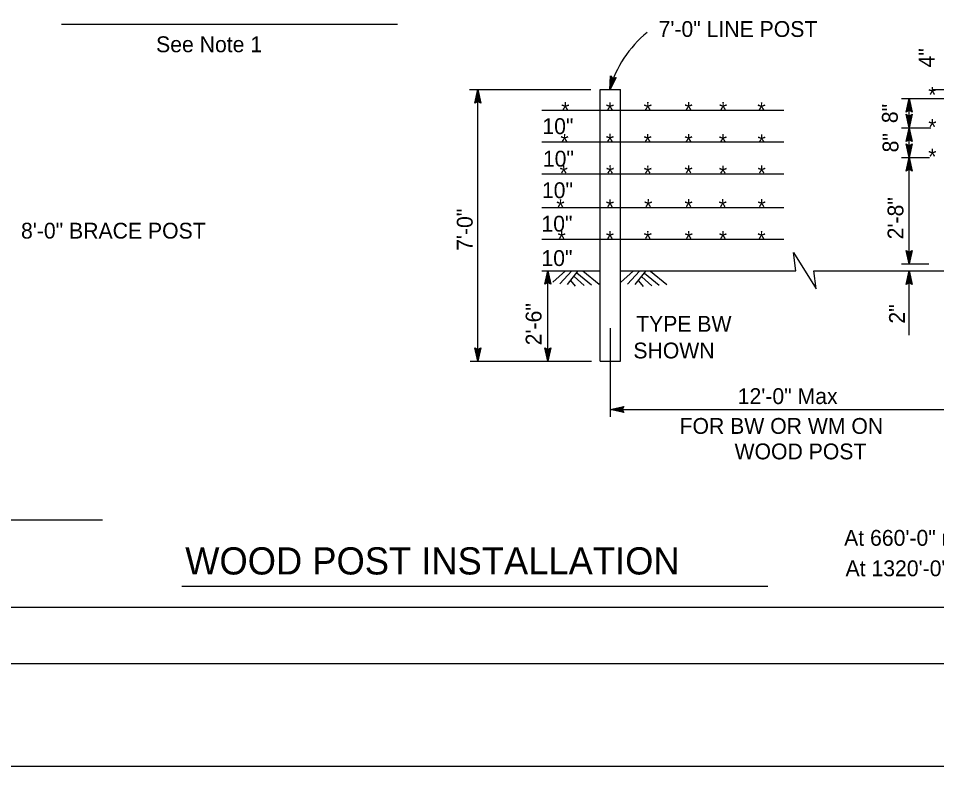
# Model space of a CAD drawing. Extents: x -894 to 866, y -476 to 714.
# Drawn here: x -486.8 to -81.1, y -476.4 to -146 of the extents above; entities that cross this region are included whole.
import ezdxf

# ---------------------------------------------------------------- set-up
doc = ezdxf.new("R2010")
doc.units = 0
for name, color, linetype in [('10 Sheet Format', 7, 'Continuous'), ('56 Stage 3 Anno', 7, 'Continuous'), ('57 Undefined', 7, 'Continuous'), ('59 Sndwall Anno', 7, 'Continuous'), ('60 Nongeo Data', 7, 'Continuous')]:
    doc.layers.add(name, color=color, linetype=linetype)

msp = doc.modelspace()

# ---------------------------------------------------------------- linework, layer by layer
at = {"layer": '10 Sheet Format'}
for p, q in [((-813.45, -406.04), (-438.24, -406.04)), ((-438.75, -406.04), (199.07, -406.04))]:
    msp.add_line(p, q, dxfattribs=at)
for points in [[(-894.04, 713.56), (865.96, 713.56), (865.96, -476.44), (-894.04, -476.44)], [(-863.43, 668.96), (836.57, 668.96), (836.57, -431.04), (-863.43, -431.04)], [(-863.43, 668.96), (836.57, 668.96), (836.57, -431.04), (-863.43, -431.04)]]:
    msp.add_lwpolyline(points, close=True, dxfattribs=at)
at = {"layer": '56 Stage 3 Anno'}
for p, q in [((-225.57, -177.48), (-225.26, -171.34)), ((-222.69, -172.04), (-225.57, -177.48)), ((-225.26, -171.34), (-225.26, -171.34)), ((-225.26, -171.34), (-224.19, -172.46)), ((-225.2, -176.13), (-224.98, -171.66)), ((-223.09, -172.16), (-225.2, -176.14)), ((-224.83, -174.81), (-224.69, -171.92)), ((-223.5, -172.29), (-224.83, -174.81)), ((-224.47, -173.48), (-224.4, -172.24)), ((-223.88, -172.37), (-224.47, -173.48)), ((-224.19, -172.46), (-222.69, -172.04)), ((-222.69, -172.04), (-222.69, -172.04)), ((-287.48, -177.43), (-233.93, -177.43)), ((-287.48, -177.43), (-233.93, -177.43)), ((-285.13, -183.43), (-283.79, -177.43)), ((-283.79, -297.43), (-283.79, -177.43)), ((-283.79, -177.43), (-283.79, -177.43)), ((-283.79, -177.43), (-282.46, -183.43)), ((-225.57, -177.48), (-225.57, -177.48)), ((-83.04, -177.44), (-61.27, -177.44)), ((-284.78, -183.22), (-283.79, -178.81)), ((-284.42, -182.98), (-283.8, -180.2)), ((-284.07, -182.81), (-283.8, -181.58)), ((-283.8, -180.2), (-283.17, -183.02)), ((-283.8, -181.58), (-283.53, -182.79)), ((-283.79, -178.82), (-282.82, -183.2)), ((-96.61, -181.34), (-61.17, -181.34)), ((-94.58, -187.34), (-93.24, -181.34)), ((-93.24, -254.44), (-93.24, -181.34)), ((-93.24, -181.34), (-93.24, -181.34)), ((-93.24, -181.34), (-91.91, -187.34)), ((-283.79, -182.63), (-285.13, -183.43)), ((-285.13, -183.43), (-285.13, -183.43)), ((-282.46, -183.43), (-283.79, -182.63)), ((-282.46, -183.43), (-282.46, -183.43)), ((-93.24, -186.54), (-94.58, -187.34)), ((-94.22, -187.13), (-93.24, -182.72)), ((-93.86, -186.89), (-93.24, -184.1)), ((-93.52, -186.72), (-93.24, -185.49)), ((-93.24, -182.73), (-92.27, -187.11)), ((-93.24, -184.1), (-92.62, -186.93)), ((-93.24, -185.49), (-92.98, -186.69)), ((-91.91, -187.34), (-93.24, -186.54)), ((-94.58, -187.34), (-94.58, -187.34)), ((-93.22, -194.33), (-94.55, -188.33)), ((-94.55, -188.33), (-94.55, -188.33)), ((-94.55, -188.33), (-93.22, -189.13)), ((-93.22, -192.93), (-94.19, -188.56)), ((-93.22, -191.56), (-93.84, -188.74)), ((-93.22, -190.18), (-93.48, -188.97)), ((-93.22, -189.13), (-91.88, -188.33)), ((-91.88, -188.33), (-93.22, -194.33)), ((-92.24, -188.54), (-93.22, -192.95)), ((-92.6, -188.78), (-93.22, -191.56)), ((-92.94, -188.95), (-93.22, -190.18)), ((-91.91, -187.34), (-91.91, -187.34)), ((-91.88, -188.33), (-91.88, -188.33)), ((-96.61, -194.39), (-83.74, -194.39)), ((-94.56, -200.4), (-93.22, -194.4)), ((-93.22, -194.33), (-93.22, -194.33)), ((-93.22, -194.4), (-93.22, -194.4)), ((-93.22, -194.4), (-91.89, -200.4)), ((-94.2, -200.18), (-93.22, -195.78)), ((-93.84, -199.95), (-93.22, -197.16)), ((-93.5, -199.77), (-93.22, -198.54)), ((-93.22, -195.79), (-92.25, -200.16)), ((-93.22, -197.16), (-92.6, -199.99)), ((-93.22, -198.54), (-92.95, -199.75)), ((-93.24, -207.44), (-94.57, -201.44)), ((-94.57, -201.44), (-94.57, -201.44)), ((-94.57, -201.44), (-93.24, -202.24)), ((-93.22, -199.6), (-94.56, -200.4)), ((-94.56, -200.4), (-94.56, -200.4)), ((-93.24, -206.05), (-94.21, -201.68)), ((-93.24, -204.68), (-93.86, -201.85)), ((-93.24, -203.3), (-93.51, -202.09)), ((-93.24, -202.24), (-91.9, -201.44)), ((-91.9, -201.44), (-93.24, -207.44)), ((-92.26, -201.66), (-93.24, -206.06)), ((-92.62, -201.89), (-93.24, -204.68)), ((-92.96, -202.07), (-93.24, -203.3)), ((-91.89, -200.4), (-93.22, -199.6)), ((-91.9, -201.44), (-91.9, -201.44)), ((-91.89, -200.4), (-91.89, -200.4)), ((-96.61, -207.44), (-84.35, -207.44)), ((-94.58, -213.44), (-93.24, -207.44)), ((-94.22, -213.22), (-93.24, -208.82)), ((-93.86, -212.99), (-93.24, -210.2)), ((-93.24, -207.44), (-93.24, -207.44)), ((-93.24, -207.44), (-91.91, -213.44)), ((-93.24, -207.44), (-93.24, -207.44)), ((-93.24, -208.83), (-92.27, -213.21)), ((-93.24, -210.2), (-92.62, -213.03)), ((-93.24, -212.64), (-94.58, -213.44)), ((-94.58, -213.44), (-94.58, -213.44)), ((-93.52, -212.81), (-93.24, -211.59)), ((-93.24, -211.59), (-92.98, -212.79)), ((-91.91, -213.44), (-93.24, -212.64)), ((-91.91, -213.44), (-91.91, -213.44)), ((-93.24, -254.44), (-94.57, -248.44)), ((-94.57, -248.44), (-94.57, -248.44)), ((-94.57, -248.44), (-93.24, -249.24)), ((-93.24, -253.05), (-94.21, -248.68)), ((-93.24, -251.68), (-93.86, -248.85)), ((-93.24, -250.3), (-93.51, -249.09)), ((-93.24, -249.24), (-91.9, -248.44)), ((-91.9, -248.44), (-93.24, -254.44)), ((-92.26, -248.66), (-93.24, -253.06)), ((-92.62, -248.89), (-93.24, -251.68)), ((-92.96, -249.07), (-93.24, -250.3)), ((-91.9, -248.44), (-91.9, -248.44)), ((-96.61, -254.44), (-84.66, -254.44)), ((-93.24, -254.44), (-93.24, -254.44)), ((-254.24, -263.43), (-252.9, -257.43)), ((-253.88, -263.22), (-252.9, -258.81)), ((-252.9, -297.43), (-252.9, -257.43)), ((-252.9, -257.43), (-252.9, -257.43)), ((-252.9, -257.43), (-251.57, -263.43)), ((-252.9, -258.82), (-251.93, -263.2)), ((-94.58, -263.54), (-93.24, -257.54)), ((-94.22, -263.33), (-93.24, -258.92)), ((-93.24, -285.82), (-93.24, -257.54)), ((-93.24, -257.54), (-93.24, -257.54)), ((-93.24, -257.54), (-91.91, -263.54)), ((-93.24, -258.93), (-92.27, -263.31)), ((-252.9, -262.63), (-254.24, -263.43)), ((-254.24, -263.43), (-254.24, -263.43)), ((-253.52, -262.98), (-252.9, -260.2)), ((-253.18, -262.81), (-252.9, -261.58)), ((-252.9, -260.2), (-252.28, -263.02)), ((-252.9, -261.58), (-252.64, -262.79)), ((-251.57, -263.43), (-252.9, -262.63)), ((-251.57, -263.43), (-251.57, -263.43)), ((-93.24, -262.74), (-94.58, -263.54)), ((-94.58, -263.54), (-94.58, -263.54)), ((-93.86, -263.09), (-93.24, -260.31)), ((-93.52, -262.92), (-93.24, -261.69)), ((-93.24, -260.31), (-92.62, -263.13)), ((-93.24, -261.69), (-92.98, -262.9)), ((-91.91, -263.54), (-93.24, -262.74)), ((-91.91, -263.54), (-91.91, -263.54)), ((-225.33, -282.78), (-225.33, -318.67)), ((-283.79, -297.43), (-285.12, -291.43)), ((-285.12, -291.43), (-285.12, -291.43)), ((-285.12, -291.43), (-283.79, -292.23)), ((-283.8, -296.04), (-284.77, -291.67)), ((-283.79, -294.67), (-284.42, -291.84)), ((-283.79, -293.29), (-284.06, -292.08)), ((-283.79, -292.23), (-282.45, -291.43)), ((-282.45, -291.43), (-283.79, -297.43)), ((-282.81, -291.65), (-283.79, -296.05)), ((-283.17, -291.88), (-283.79, -294.67)), ((-283.52, -292.06), (-283.79, -293.29)), ((-282.45, -291.43), (-282.45, -291.43)), ((-252.9, -297.43), (-254.23, -291.43)), ((-254.23, -291.43), (-254.23, -291.43)), ((-254.23, -291.43), (-252.9, -292.23)), ((-252.9, -296.04), (-253.87, -291.67)), ((-252.9, -294.67), (-253.52, -291.84)), ((-252.9, -293.29), (-253.16, -292.08)), ((-252.9, -292.23), (-251.56, -291.43)), ((-251.56, -291.43), (-252.9, -297.43)), ((-251.92, -291.65), (-252.9, -296.05)), ((-252.28, -291.88), (-252.9, -294.67)), ((-252.62, -292.06), (-252.9, -293.29)), ((-251.56, -291.43), (-251.56, -291.43)), ((-287.18, -297.43), (-233.63, -297.43)), ((-283.79, -297.43), (-283.79, -297.43)), ((-252.9, -297.43), (-252.9, -297.43)), ((-225.33, -318.66), (-219.33, -317.33)), ((-225.33, -318.66), (-53.1, -318.66)), ((-219.33, -320), (-225.33, -318.66)), ((-225.33, -318.66), (-225.33, -318.66)), ((-219.54, -319.65), (-223.95, -318.67)), ((-223.93, -318.66), (-219.56, -317.69)), ((-222.56, -318.67), (-219.74, -318.04)), ((-219.78, -319.29), (-222.56, -318.67)), ((-221.18, -318.67), (-219.97, -318.4)), ((-219.95, -318.94), (-221.18, -318.67)), ((-219.33, -317.33), (-220.13, -318.66)), ((-220.13, -318.66), (-219.33, -320)), ((-219.33, -317.33), (-219.33, -317.33)), ((-219.33, -320), (-219.33, -320))]:
    msp.add_line(p, q, dxfattribs=at)
for points in [[(-225.33, -282.78), (-225.33, -302.78)], [(-225.33, -305.78), (-225.33, -309.78)], [(-225.33, -312.78), (-225.33, -321.91)]]:
    msp.add_lwpolyline(points, dxfattribs=at)
msp.add_arc((-178.46, -190.3), 48.82, 128.7391, 164.7667, dxfattribs=at)
at = {"layer": '57 Undefined'}
for p, q in [((-467.77, -148.49), (-319.27, -148.49)), ((-728.54, -367.5), (-449.64, -367.5)), ((-414.64, -396.69), (-155.76, -396.69))]:
    msp.add_line(p, q, dxfattribs=at)
at = {"layer": '59 Sndwall Anno'}
for p, q in [((-245.06, -257.42), (-250.76, -262.49)), ((-242.32, -257.46), (-247.61, -263.21)), ((-239.65, -257.46), (-244.35, -263.44)), ((-240.12, -258.35), (-233.67, -263.66)), ((-237.46, -257.48), (-230.25, -263.41)), ((-215.12, -257.52), (-220.82, -262.6)), ((-212.38, -257.56), (-217.68, -263.32)), ((-209.71, -257.56), (-214.41, -263.54)), ((-210.18, -258.46), (-203.73, -263.76)), ((-207.52, -257.58), (-200.31, -263.52)), ((-242.85, -261.72), (-240.79, -264.25)), ((-241.29, -260), (-236.89, -264.01)), ((-212.92, -261.82), (-210.85, -264.35)), ((-211.35, -260.11), (-206.96, -264.11))]:
    msp.add_line(p, q, dxfattribs=at)
at = {"layer": '60 Nongeo Data'}
for p, q in [((-229.83, -297.43), (-229.83, -177.43)), ((-229.83, -177.43), (-220.83, -177.43)), ((-220.83, -297.43), (-220.83, -177.43)), ((-255.64, -186.57), (-148.67, -186.57)), ((-255.64, -200.57), (-148.67, -200.57)), ((-255.64, -214.57), (-148.67, -214.57)), ((-255.64, -229.43), (-148.67, -229.43)), ((-255.64, -243.43), (-148.67, -243.43)), ((-220.83, -257.43), (-143.36, -257.43)), ((-135.36, -257.44), (-57.59, -257.44)), ((-229.83, -297.43), (-220.83, -297.43))]:
    msp.add_line(p, q, dxfattribs=at)
for points in [[(-143.36, -257.43), (-144.36, -249.43), (-134.36, -265.43), (-135.36, -257.43)], [(-255.64, -257.43), (-229.83, -257.43)]]:
    msp.add_lwpolyline(points, dxfattribs=at)

# ---------------------------------------------------------------- texts
at = {"layer": '57 Undefined'}
for s, height, p in [('7\'-0" LINE POST', 7, (-203.99, -154.18)), ('See Note 1', 7, (-425.99, -160.92)), ('10"', 7, (-255.33, -197.08)), ('10"', 7, (-255.12, -211.44)), ('10"', 7, (-255.54, -225.38)), ('10"', 7, (-255.75, -240.15)), ('8\'-0" BRACE POST', 7, (-485.67, -243.24)), ('10"', 7, (-255.75, -255.34)), ('TYPE BW ', 7, (-213.9, -284.39)), ('SHOWN', 7, (-215.12, -296.16)), ('12\'-0" Max', 7, (-169.02, -316.32)), ('FOR BW OR WM ON ', 7, (-194.72, -329.47)), ('WOOD POST', 7, (-170.42, -340.73)), ('At 660\'-0" maximum intervals for WM fence.', 7, (-122.01, -378.9)), ('WOOD POST INSTALLATION', 12, (-413.14, -391.58)), ('At 1320\'-0" maximum intervals for BW fence.', 7, (-121.38, -392.34))]:
    msp.add_text(s, height=height, dxfattribs=at).set_placement(p)
for s, p in [('4"', (-82.01, -167.68)), ('8"', (-98.31, -192.26)), ('8"', (-98.03, -205.17)), ('2\'-8"', (-95.82, -243.57)), ('7\'-0"', (-286.13, -248.66)), ('2\'-6"', (-255.71, -290.37)), ('2"', (-95.17, -280.79))]:
    msp.add_text(s, height=7, rotation=90, dxfattribs=at).set_placement(p)
at = {"layer": '60 Nongeo Data'}
for p in [(-84.85, -183.23), (-247.03, -189.97), (-227.29, -190), (-210.57, -189.98), (-192.56, -189.92), (-177.29, -189.92), (-160.34, -190), (-84.85, -197.46), (-247.37, -203.98), (-227.29, -203.94), (-210.63, -203.98), (-192.56, -204.01), (-177.37, -204.09), (-160.26, -204.17), (-84.85, -210.51), (-247.7, -217.9), (-227.22, -217.94), (-192.56, -217.84), (-160.26, -217.92), (-210.57, -217.98), (-177.37, -218), (-249.15, -232.86), (-227.29, -232.84), (-210.4, -232.82), (-192.56, -232.79), (-177.46, -232.79), (-160.26, -232.79), (-248.64, -246.86), (-227.29, -246.89), (-210.57, -246.82), (-192.48, -246.87), (-177.37, -246.87), (-160.34, -246.87)]:
    msp.add_text('*', height=7, dxfattribs=at).set_placement(p)

doc.saveas('drawing.dxf')
